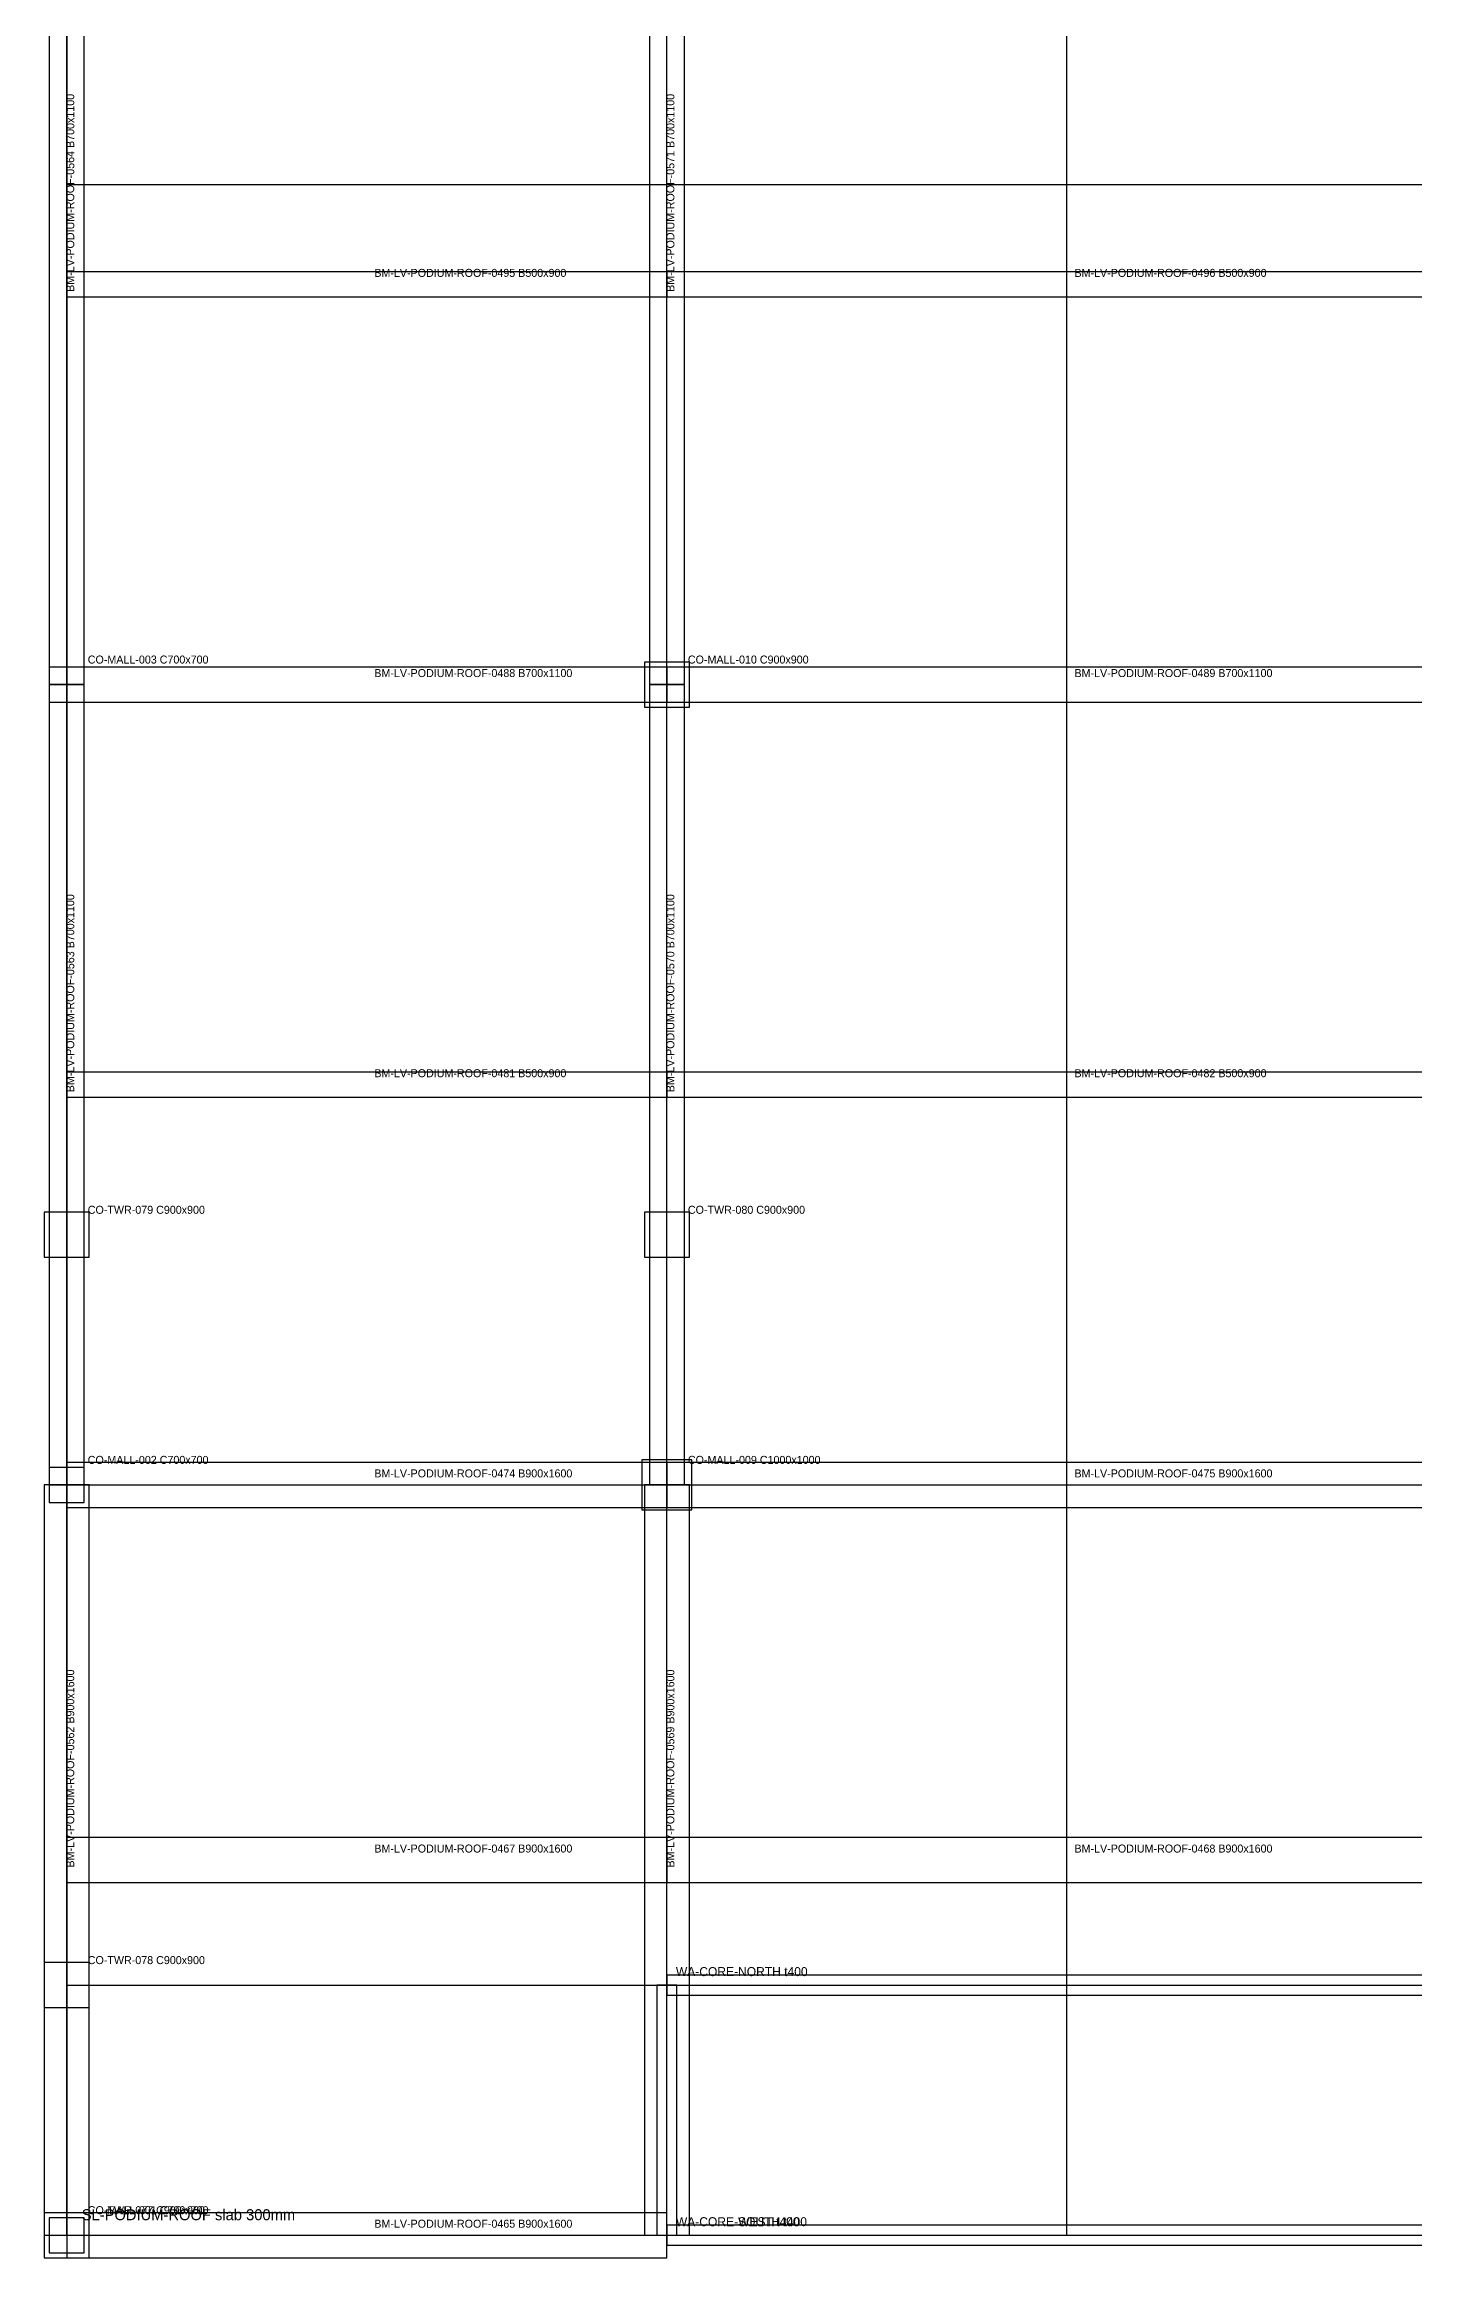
# Model space of a CAD drawing. Header units: millimetres. Extents: x -450 to 225826, y -254450 to 109948.
# Drawn here: x 118550 to 145934, y -127450 to -83199 of the extents above; entities that cross this region are included whole.
import ezdxf

# ---------------------------------------------------------------- set-up
doc = ezdxf.new("R2010")
doc.units = ezdxf.units.MM
for name, color, linetype in [('LV-PODIUM-ROOF_BEAM', 5, 'Continuous'), ('LV-PODIUM-ROOF_COLUMN', 1, 'Continuous'), ('LV-PODIUM-ROOF_GRID', 8, 'Continuous'), ('LV-PODIUM-ROOF_SLAB', 7, 'Continuous'), ('LV-PODIUM-ROOF_WALL', 3, 'Continuous'), ('TEXT', 7, 'Continuous')]:
    doc.layers.add(name, color=color, linetype=linetype)

msp = doc.modelspace()

# ---------------------------------------------------------------- linework, layer by layer
at = {"layer": 'LV-PODIUM-ROOF_BEAM'}
for points in [[(118650, -96000), (119350, -96000), (119350, -80000), (118650, -80000), (118650, -96000)], [(130650, -96000), (131350, -96000), (131350, -80000), (130650, -80000), (130650, -96000)], [(119000, -87750), (119000, -88250), (131000, -88250), (131000, -87750), (119000, -87750)], [(131000, -87750), (131000, -88250), (147000, -88250), (147000, -87750), (131000, -87750)], [(118650, -112000), (119350, -112000), (119350, -96000), (118650, -96000), (118650, -112000)], [(119000, -95650), (119000, -96350), (131000, -96350), (131000, -95650), (119000, -95650)], [(130650, -112000), (131350, -112000), (131350, -96000), (130650, -96000), (130650, -112000)], [(131000, -95650), (131000, -96350), (147000, -96350), (147000, -95650), (131000, -95650)], [(119000, -103750), (119000, -104250), (131000, -104250), (131000, -103750), (119000, -103750)], [(131000, -103750), (131000, -104250), (147000, -104250), (147000, -103750), (131000, -103750)], [(119000, -111550), (119000, -112450), (131000, -112450), (131000, -111550), (119000, -111550)], [(131000, -111550), (131000, -112450), (147000, -112450), (147000, -111550), (131000, -111550)], [(118550, -127000), (119450, -127000), (119450, -112000), (118550, -112000), (118550, -127000)], [(130550, -127000), (131450, -127000), (131450, -112000), (130550, -112000), (130550, -127000)], [(119000, -119050), (119000, -119950), (131000, -119950), (131000, -119050), (119000, -119050)], [(131000, -119050), (131000, -119950), (147000, -119950), (147000, -119050), (131000, -119050)], [(119000, -126550), (119000, -127450), (131000, -127450), (131000, -126550), (119000, -126550)]]:
    msp.add_lwpolyline(points, close=True, dxfattribs=at)
at = {"layer": 'LV-PODIUM-ROOF_COLUMN'}
for points in [[(130550, -96450), (131450, -96450), (131450, -95550), (130550, -95550), (130550, -96450)], [(118650, -96350), (119350, -96350), (119350, -95650), (118650, -95650), (118650, -96350)], [(118550, -107450), (119450, -107450), (119450, -106550), (118550, -106550), (118550, -107450)], [(130550, -107450), (131450, -107450), (131450, -106550), (130550, -106550), (130550, -107450)], [(130500, -112500), (131500, -112500), (131500, -111500), (130500, -111500), (130500, -112500)], [(118650, -112350), (119350, -112350), (119350, -111650), (118650, -111650), (118650, -112350)], [(118550, -122450), (119450, -122450), (119450, -121550), (118550, -121550), (118550, -122450)], [(118550, -127450), (119450, -127450), (119450, -126550), (118550, -126550), (118550, -127450)], [(118650, -127350), (119350, -127350), (119350, -126650), (118650, -126650), (118650, -127350)]]:
    msp.add_lwpolyline(points, close=True, dxfattribs=at)
at = {"layer": 'LV-PODIUM-ROOF_GRID'}
for points in [[(119000, -127000), (119000, -25000)], [(131000, -127000), (131000, -25000)], [(139000, -127000), (139000, -25000)], [(119000, -86000), (223000, -86000)], [(119000, -112000), (223000, -112000)], [(119000, -122000), (223000, -122000)], [(119000, -127000), (223000, -127000)]]:
    msp.add_lwpolyline(points, dxfattribs=at)
at = {"layer": 'LV-PODIUM-ROOF_SLAB'}
msp.add_lwpolyline([(119000, -127000), (223000, -127000), (223000, -25000), (119000, -25000), (119000, -127000)], close=True, dxfattribs=at)
at = {"layer": 'LV-PODIUM-ROOF_WALL'}
for points in [[(130800, -127000), (131200, -127000), (131200, -122000), (130800, -122000), (130800, -127000)], [(131000, -121800), (131000, -122200), (211000, -122200), (211000, -121800), (131000, -121800)], [(131000, -126800), (131000, -127200), (211000, -127200), (211000, -126800), (131000, -126800)]]:
    msp.add_lwpolyline(points, close=True, dxfattribs=at)

# ---------------------------------------------------------------- texts
at = {"layer": 'TEXT'}
for s, p in [('BM-LV-PODIUM-ROOF-0564 B700x1100', (119150, -88150)), ('BM-LV-PODIUM-ROOF-0571 B700x1100', (131150, -88150)), ('BM-LV-PODIUM-ROOF-0563 B700x1100', (119150, -104150)), ('BM-LV-PODIUM-ROOF-0570 B700x1100', (131150, -104150)), ('BM-LV-PODIUM-ROOF-0562 B900x1600', (119150, -119650)), ('BM-LV-PODIUM-ROOF-0569 B900x1600', (131150, -119650))]:
    msp.add_text(s, height=160, rotation=90, dxfattribs=at).set_placement(p)
for s, height, p in [('BM-LV-PODIUM-ROOF-0495 B500x900', 160, (125150, -87850)), ('BM-LV-PODIUM-ROOF-0496 B500x900', 160, (139150, -87850)), ('CO-MALL-003 C700x700', 160, (119420, -95580)), ('CO-MALL-010 C900x900', 160, (131420, -95580)), ('BM-LV-PODIUM-ROOF-0488 B700x1100', 160, (125150, -95850)), ('BM-LV-PODIUM-ROOF-0489 B700x1100', 160, (139150, -95850)), ('BM-LV-PODIUM-ROOF-0481 B500x900', 160, (125150, -103850)), ('BM-LV-PODIUM-ROOF-0482 B500x900', 160, (139150, -103850)), ('CO-TWR-079 C900x900', 160, (119420, -106580)), ('CO-TWR-080 C900x900', 160, (131420, -106580)), ('CO-MALL-002 C700x700', 160, (119420, -111580)), ('CO-MALL-009 C1000x1000', 160, (131420, -111580)), ('BM-LV-PODIUM-ROOF-0474 B900x1600', 160, (125150, -111850)), ('BM-LV-PODIUM-ROOF-0475 B900x1600', 160, (139150, -111850)), ('BM-LV-PODIUM-ROOF-0467 B900x1600', 160, (125150, -119350)), ('BM-LV-PODIUM-ROOF-0468 B900x1600', 160, (139150, -119350)), ('CO-TWR-078 C900x900', 160, (119420, -121580)), ('WA-CORE-NORTH t400', 180, (131180, -121820)), ('SL-PODIUM-ROOF slab 300mm', 220, (119300, -126700)), ('CO-MALL-001 C700x700', 160, (119420, -126580)), ('CO-TWR-077 C900x900', 160, (119420, -126580)), ('BM-LV-PODIUM-ROOF-0465 B900x1600', 160, (125150, -126850)), ('WA-CORE-SOUTH t400', 180, (131180, -126820)), ('WA-CORE-WEST t400', 180, (131180, -126820))]:
    msp.add_text(s, height=height, dxfattribs=at).set_placement(p)

doc.saveas('drawing.dxf')
